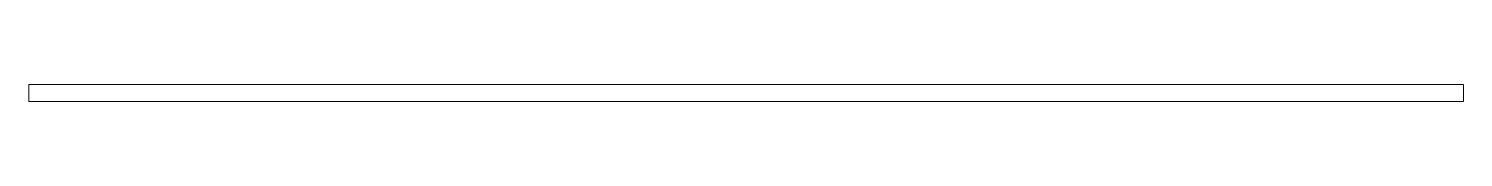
# Model space of a CAD drawing. Header units: millimetres. Extents: x -424 to 630, y -146 to -133.
import ezdxf

# ---------------------------------------------------------------- set-up
doc = ezdxf.new("R2010")
doc.units = ezdxf.units.MM
doc.header["$MEASUREMENT"] = 0
doc.layers.add('Layer 1', color=7, linetype='Continuous', lineweight=0)

msp = doc.modelspace()

# ---------------------------------------------------------------- linework, layer by layer
at = {"layer": 'Layer 1', "color": 250, "lineweight": 9, "true_color": 0x1d1d1b}
msp.add_lwpolyline([(630.1, -145.9), (-423.9, -145.9), (-423.9, -133.4), (630.1, -133.4)], close=True, dxfattribs=at)

doc.saveas('drawing.dxf')
